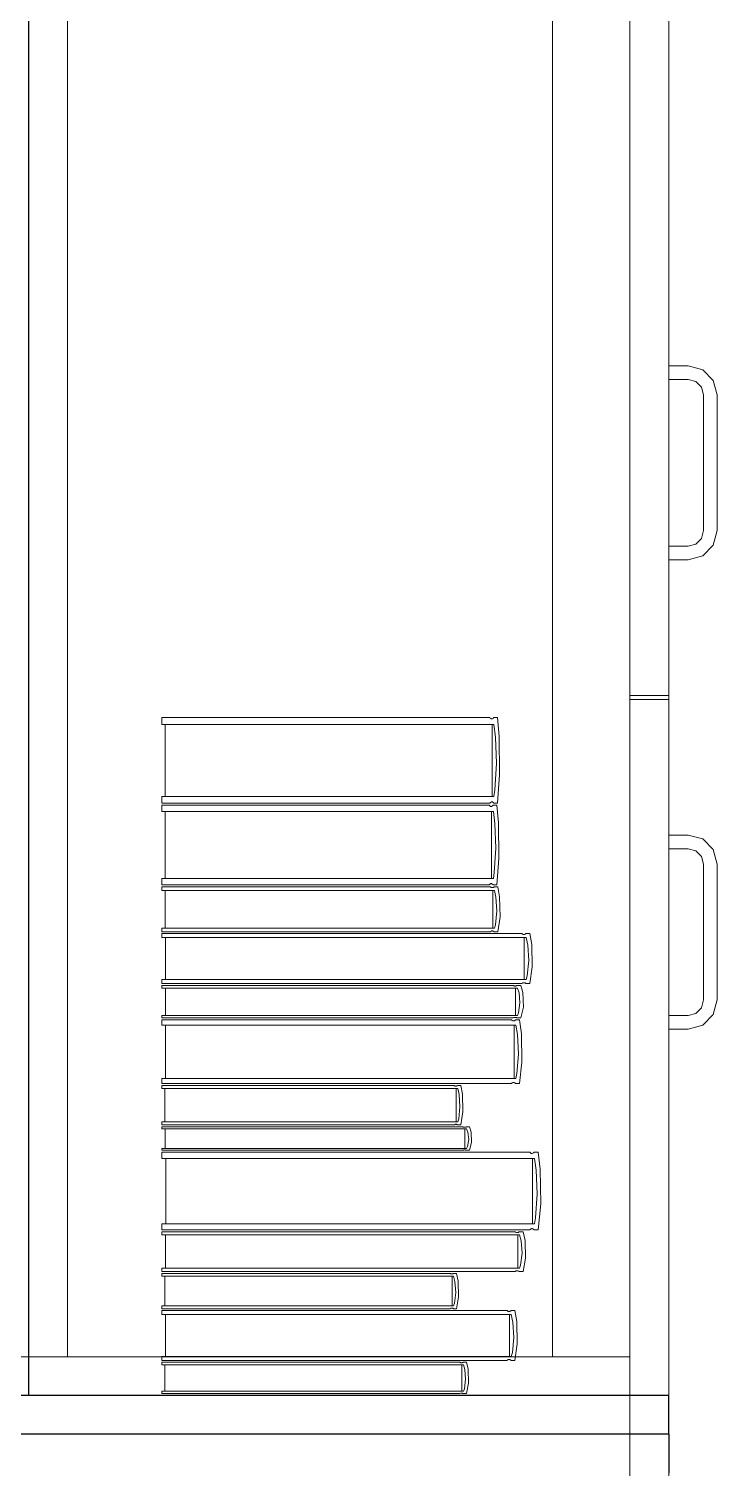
# Model space of a CAD drawing. Header units: inches. Extents: x -38 to 5698, y -33 to 92.
# Drawn here: x 217.393 to 217.748, y 34.967 to 35.71 of the extents above; entities that cross this region are included whole.
import ezdxf

# ---------------------------------------------------------------- set-up
doc = ezdxf.new("R2010")
doc.units = ezdxf.units.IN
doc.header["$MEASUREMENT"] = 0
doc.set_wipeout_variables(frame=1)
doc.linetypes.add('Wipeout_Contour', pattern=[1, 0, -1])
doc.layers.add('Interior - Mobiliario', color=7, linetype='Continuous')

msp = doc.modelspace()

# ---------------------------------------------------------------- linework, layer by layer
at = {"layer": 'Interior - Mobiliario', "color": 175, "linetype": 'Continuous', "lineweight": 13}
for p, q in [((217.39313, 35.00472), (217.39313, 36.46472)), ((217.70313, 36.46472), (217.70313, 35.00472)), ((217.41313, 36.44472), (217.41313, 35.02472)), ((217.66313, 35.02472), (217.66313, 36.44472)), ((217.70313, 36.44472), (217.70313, 35.02472)), ((217.70313, 35.72472), (217.70313, 35.36572)), ((217.72313, 35.72472), (217.72313, 35.36572)), ((217.73313, 35.53572), (217.72313, 35.53572)), ((217.72313, 35.53572), (217.72313, 35.52872)), ((217.74063, 35.53371), (217.73313, 35.53572)), ((217.72313, 35.52872), (217.73313, 35.52872)), ((217.73313, 35.52872), (217.73713, 35.52764)), ((217.74612, 35.52822), (217.74063, 35.53371)), ((217.74813, 35.52072), (217.74612, 35.52822)), ((217.73713, 35.52764), (217.74005, 35.52472)), ((217.74005, 35.52472), (217.74113, 35.52072)), ((217.74113, 35.52072), (217.74113, 35.45072)), ((217.74813, 35.45072), (217.74813, 35.52072)), ((217.74005, 35.44672), (217.73713, 35.44379)), ((217.74113, 35.45072), (217.74005, 35.44672)), ((217.74612, 35.44322), (217.74813, 35.45072)), ((217.73313, 35.44272), (217.72313, 35.44272)), ((217.72313, 35.44272), (217.72313, 35.43572)), ((217.73713, 35.44379), (217.73313, 35.44272)), ((217.74063, 35.43773), (217.74612, 35.44322)), ((217.72313, 35.43572), (217.73313, 35.43572)), ((217.73313, 35.43572), (217.74063, 35.43773)), ((217.72313, 35.36572), (217.70313, 35.36572)), ((217.72313, 35.36372), (217.70313, 35.36372)), ((217.46178, 35.35081), (217.46178, 35.35434)), ((217.46178, 35.35434), (217.63095, 35.35434)), ((217.63302, 35.35081), (217.46178, 35.35081)), ((217.46351, 35.31369), (217.46351, 35.35081)), ((217.63095, 35.35434), (217.63109, 35.3541)), ((217.63109, 35.3541), (217.63132, 35.35385)), ((217.63132, 35.35385), (217.63156, 35.35368)), ((217.63156, 35.35368), (217.63181, 35.3536)), ((217.63181, 35.3536), (217.63207, 35.35361)), ((217.63207, 35.35361), (217.63232, 35.35371)), ((217.63215, 35.35081), (217.63215, 35.31369)), ((217.63232, 35.35371), (217.63255, 35.3539)), ((217.63255, 35.3539), (217.63277, 35.35417)), ((217.63277, 35.35417), (217.63287, 35.35434)), ((217.63287, 35.35434), (217.63475, 35.35434)), ((217.63381, 35.34419), (217.63302, 35.35081)), ((217.63475, 35.35434), (217.63569, 35.34465)), ((217.63425, 35.33059), (217.63381, 35.34419)), ((217.63569, 35.34465), (217.63591, 35.32489)), ((217.63353, 35.31704), (217.63425, 35.33059)), ((217.63591, 35.32489), (217.63475, 35.31016)), ((217.46178, 35.31016), (217.46178, 35.31369)), ((217.46178, 35.31369), (217.63302, 35.31369)), ((217.63302, 35.31369), (217.63353, 35.31704)), ((217.63095, 35.31016), (217.46178, 35.31016)), ((217.46178, 35.30586), (217.46178, 35.30916)), ((217.46178, 35.30916), (217.63061, 35.30916)), ((217.63268, 35.30586), (217.46178, 35.30586)), ((217.46351, 35.27129), (217.46351, 35.30586)), ((217.63061, 35.30916), (217.63075, 35.30894)), ((217.63075, 35.30894), (217.63098, 35.3087)), ((217.63105, 35.31033), (217.63095, 35.31016)), ((217.63098, 35.3087), (217.63122, 35.30854)), ((217.63127, 35.3106), (217.63105, 35.31033)), ((217.63122, 35.30854), (217.63147, 35.30847)), ((217.6315, 35.31078), (217.63127, 35.3106)), ((217.63147, 35.30847), (217.63172, 35.30848)), ((217.63175, 35.31088), (217.6315, 35.31078)), ((217.63172, 35.30848), (217.63197, 35.30857)), ((217.63201, 35.31089), (217.63175, 35.31088)), ((217.63181, 35.30586), (217.63181, 35.27129)), ((217.63197, 35.30857), (217.63221, 35.30875)), ((217.63226, 35.31081), (217.63201, 35.31089)), ((217.63221, 35.30875), (217.63243, 35.309)), ((217.6325, 35.31065), (217.63226, 35.31081)), ((217.63243, 35.309), (217.63252, 35.30916)), ((217.63273, 35.31039), (217.6325, 35.31065)), ((217.63252, 35.30916), (217.6344, 35.30916)), ((217.63347, 35.2997), (217.63268, 35.30586)), ((217.63287, 35.31016), (217.63273, 35.31039)), ((217.63475, 35.31016), (217.63287, 35.31016)), ((217.6344, 35.30916), (217.63535, 35.30013)), ((217.63391, 35.28703), (217.63347, 35.2997)), ((217.63535, 35.30013), (217.63556, 35.28172)), ((217.72313, 35.29372), (217.73313, 35.29372)), ((217.72313, 35.28672), (217.72313, 35.29372)), ((217.73313, 35.29372), (217.74063, 35.29171)), ((217.74063, 35.29171), (217.74612, 35.28622)), ((217.63319, 35.27441), (217.63391, 35.28703)), ((217.73313, 35.28672), (217.72313, 35.28672)), ((217.73713, 35.28564), (217.73313, 35.28672)), ((217.74005, 35.28272), (217.73713, 35.28564)), ((217.74113, 35.27872), (217.74005, 35.28272)), ((217.74612, 35.28622), (217.74813, 35.27872)), ((217.63556, 35.28172), (217.6344, 35.268)), ((217.74113, 35.20872), (217.74113, 35.27872)), ((217.74813, 35.27872), (217.74813, 35.20872)), ((217.46178, 35.268), (217.46178, 35.27129)), ((217.46178, 35.27129), (217.63268, 35.27129)), ((217.63061, 35.268), (217.46178, 35.268)), ((217.63071, 35.26816), (217.63061, 35.268)), ((217.63093, 35.26841), (217.63071, 35.26816)), ((217.63116, 35.26858), (217.63093, 35.26841)), ((217.63141, 35.26868), (217.63116, 35.26858)), ((217.63167, 35.26869), (217.63141, 35.26868)), ((217.63192, 35.26861), (217.63167, 35.26869)), ((217.63216, 35.26845), (217.63192, 35.26861)), ((217.63238, 35.26822), (217.63216, 35.26845)), ((217.63252, 35.268), (217.63238, 35.26822)), ((217.6344, 35.268), (217.63252, 35.268)), ((217.63268, 35.27129), (217.63319, 35.27441)), ((217.46178, 35.26515), (217.46178, 35.267)), ((217.46178, 35.267), (217.63119, 35.267)), ((217.63326, 35.26515), (217.46178, 35.26515)), ((217.46352, 35.24575), (217.46352, 35.26515)), ((217.63119, 35.267), (217.63133, 35.26687)), ((217.63133, 35.26687), (217.63155, 35.26674)), ((217.63155, 35.26674), (217.6318, 35.26665)), ((217.6318, 35.26665), (217.63205, 35.26661)), ((217.63205, 35.26661), (217.6323, 35.26662)), ((217.6323, 35.26662), (217.63255, 35.26667)), ((217.63239, 35.26515), (217.63239, 35.24575)), ((217.63255, 35.26667), (217.63279, 35.26677)), ((217.63279, 35.26677), (217.63301, 35.26691)), ((217.63301, 35.26691), (217.63311, 35.267)), ((217.63311, 35.267), (217.63499, 35.267)), ((217.63405, 35.26169), (217.63326, 35.26515)), ((217.63449, 35.25458), (217.63405, 35.26169)), ((217.63499, 35.267), (217.63594, 35.26193)), ((217.63594, 35.26193), (217.63615, 35.25161)), ((217.63377, 35.2475), (217.63449, 35.25458)), ((217.46178, 35.24391), (217.46178, 35.24575)), ((217.46178, 35.24575), (217.63326, 35.24575)), ((217.63326, 35.24575), (217.63377, 35.2475)), ((217.63615, 35.25161), (217.63499, 35.24391)), ((217.63119, 35.24391), (217.46178, 35.24391)), ((217.46178, 35.24085), (217.46178, 35.24291)), ((217.46178, 35.24291), (217.64732, 35.24291)), ((217.64959, 35.24085), (217.46178, 35.24085)), ((217.46368, 35.21922), (217.46368, 35.24085)), ((217.63128, 35.24399), (217.63119, 35.24391)), ((217.6315, 35.24414), (217.63128, 35.24399)), ((217.63174, 35.24423), (217.6315, 35.24414)), ((217.63199, 35.24429), (217.63174, 35.24423)), ((217.63225, 35.24429), (217.63199, 35.24429)), ((217.6325, 35.24425), (217.63225, 35.24429)), ((217.63274, 35.24416), (217.6325, 35.24425)), ((217.63296, 35.24403), (217.63274, 35.24416)), ((217.63311, 35.24391), (217.63296, 35.24403)), ((217.63499, 35.24391), (217.63311, 35.24391)), ((217.64732, 35.24291), (217.64747, 35.24277)), ((217.64747, 35.24277), (217.64772, 35.24262)), ((217.64772, 35.24262), (217.64798, 35.24252)), ((217.64798, 35.24252), (217.64826, 35.24247)), ((217.64826, 35.24247), (217.64854, 35.24248)), ((217.64854, 35.24248), (217.64881, 35.24254)), ((217.64864, 35.24085), (217.64864, 35.21922)), ((217.64881, 35.24254), (217.64907, 35.24265)), ((217.64907, 35.24265), (217.64931, 35.24281)), ((217.64931, 35.24281), (217.64942, 35.24291)), ((217.64942, 35.24291), (217.65148, 35.24291)), ((217.65046, 35.23699), (217.64959, 35.24085)), ((217.65148, 35.24291), (217.65252, 35.23726)), ((217.65094, 35.22907), (217.65046, 35.23699)), ((217.65252, 35.23726), (217.65276, 35.22575)), ((217.65015, 35.22118), (217.65094, 35.22907)), ((217.65276, 35.22575), (217.65148, 35.21716)), ((217.46178, 35.21716), (217.46178, 35.21922)), ((217.46178, 35.21922), (217.64959, 35.21922)), ((217.64732, 35.21716), (217.46178, 35.21716)), ((217.46178, 35.21482), (217.46178, 35.21616)), ((217.46178, 35.21616), (217.64288, 35.21616)), ((217.64288, 35.21616), (217.64303, 35.21607)), ((217.64303, 35.21607), (217.64327, 35.21598)), ((217.64327, 35.21598), (217.64353, 35.21591)), ((217.64353, 35.21591), (217.64379, 35.21588)), ((217.64407, 35.21589), (217.64434, 35.21593)), ((217.64434, 35.21593), (217.64459, 35.216)), ((217.64459, 35.216), (217.64482, 35.2161)), ((217.64482, 35.2161), (217.64493, 35.21616)), ((217.64493, 35.21616), (217.64694, 35.21616)), ((217.64694, 35.21616), (217.64795, 35.21249)), ((217.64742, 35.21726), (217.64732, 35.21716)), ((217.64766, 35.21742), (217.64742, 35.21726)), ((217.64792, 35.21753), (217.64766, 35.21742)), ((217.6482, 35.21759), (217.64792, 35.21753)), ((217.64848, 35.21759), (217.6482, 35.21759)), ((217.64875, 35.21755), (217.64848, 35.21759)), ((217.64902, 35.21745), (217.64875, 35.21755)), ((217.64926, 35.2173), (217.64902, 35.21745)), ((217.64942, 35.21716), (217.64926, 35.2173)), ((217.65148, 35.21716), (217.64942, 35.21716)), ((217.64959, 35.21922), (217.65015, 35.22118)), ((217.64509, 35.21482), (217.46178, 35.21482)), ((217.46364, 35.20074), (217.46364, 35.21482)), ((217.64379, 35.21588), (217.64407, 35.21589)), ((217.64416, 35.21482), (217.64416, 35.20074)), ((217.64594, 35.21231), (217.64509, 35.21482)), ((217.64641, 35.20715), (217.64594, 35.21231)), ((217.64795, 35.21249), (217.64818, 35.20499)), ((217.74005, 35.20472), (217.74113, 35.20872)), ((217.74813, 35.20872), (217.74612, 35.20122)), ((217.64509, 35.20074), (217.64564, 35.20201)), ((217.64564, 35.20201), (217.64641, 35.20715)), ((217.64818, 35.20499), (217.64694, 35.1994)), ((217.73313, 35.20072), (217.73713, 35.20179)), ((217.73713, 35.20179), (217.74005, 35.20472)), ((217.74612, 35.20122), (217.74063, 35.19573)), ((217.46178, 35.1994), (217.46178, 35.20074)), ((217.46178, 35.20074), (217.64509, 35.20074)), ((217.64288, 35.1994), (217.46178, 35.1994)), ((217.46178, 35.19577), (217.46178, 35.1984)), ((217.46178, 35.1984), (217.64208, 35.1984)), ((217.64428, 35.19577), (217.46178, 35.19577)), ((217.46363, 35.16822), (217.46363, 35.19577)), ((217.64208, 35.1984), (217.64223, 35.19822)), ((217.64223, 35.19822), (217.64247, 35.19803)), ((217.64247, 35.19803), (217.64272, 35.19791)), ((217.64272, 35.19791), (217.64299, 35.19785)), ((217.64298, 35.19946), (217.64288, 35.1994)), ((217.64321, 35.19957), (217.64298, 35.19946)), ((217.64299, 35.19785), (217.64326, 35.19786)), ((217.64347, 35.19964), (217.64321, 35.19957)), ((217.64326, 35.19786), (217.64353, 35.19793)), ((217.64336, 35.19577), (217.64336, 35.16822)), ((217.64373, 35.19967), (217.64347, 35.19964)), ((217.64353, 35.19793), (217.64378, 35.19807)), ((217.64401, 35.19968), (217.64373, 35.19967)), ((217.64378, 35.19807), (217.64402, 35.19827)), ((217.64428, 35.19965), (217.64401, 35.19968)), ((217.64402, 35.19827), (217.64412, 35.1984)), ((217.64412, 35.1984), (217.64612, 35.1984)), ((217.64454, 35.19958), (217.64428, 35.19965)), ((217.64513, 35.19086), (217.64428, 35.19577)), ((217.64477, 35.19949), (217.64454, 35.19958)), ((217.64493, 35.1994), (217.64477, 35.19949)), ((217.64694, 35.1994), (217.64493, 35.1994)), ((217.64612, 35.1984), (217.64713, 35.1912)), ((217.72313, 35.20072), (217.73313, 35.20072)), ((217.72313, 35.19372), (217.72313, 35.20072)), ((217.73313, 35.19372), (217.72313, 35.19372)), ((217.74063, 35.19573), (217.73313, 35.19372)), ((217.6456, 35.18077), (217.64513, 35.19086)), ((217.64713, 35.1912), (217.64736, 35.17654)), ((217.64483, 35.17071), (217.6456, 35.18077)), ((217.64736, 35.17654), (217.64612, 35.1656)), ((217.46178, 35.1656), (217.46178, 35.16822)), ((217.46178, 35.16822), (217.64428, 35.16822)), ((217.64208, 35.1656), (217.46178, 35.1656)), ((217.46178, 35.16297), (217.46178, 35.1646)), ((217.46178, 35.1646), (217.61252, 35.1646)), ((217.61252, 35.1646), (217.61264, 35.16449)), ((217.61264, 35.16449), (217.61284, 35.16437)), ((217.61284, 35.16437), (217.61306, 35.1643)), ((217.61306, 35.1643), (217.61328, 35.16426)), ((217.61328, 35.16426), (217.61351, 35.16426)), ((217.61351, 35.16426), (217.61373, 35.16431)), ((217.61373, 35.16431), (217.61394, 35.1644)), ((217.61394, 35.1644), (217.61414, 35.16452)), ((217.61414, 35.16452), (217.61422, 35.1646)), ((217.61422, 35.1646), (217.6159, 35.1646)), ((217.6159, 35.1646), (217.61674, 35.16013)), ((217.64218, 35.16573), (217.64208, 35.1656)), ((217.64241, 35.16593), (217.64218, 35.16573)), ((217.64267, 35.16607), (217.64241, 35.16593)), ((217.64293, 35.16614), (217.64267, 35.16607)), ((217.64321, 35.16615), (217.64293, 35.16614)), ((217.64347, 35.16609), (217.64321, 35.16615)), ((217.64373, 35.16596), (217.64347, 35.16609)), ((217.64397, 35.16578), (217.64373, 35.16596)), ((217.64412, 35.1656), (217.64397, 35.16578)), ((217.64612, 35.1656), (217.64412, 35.1656)), ((217.64428, 35.16822), (217.64483, 35.17071)), ((217.61436, 35.16297), (217.46178, 35.16297)), ((217.46332, 35.14585), (217.46332, 35.16297)), ((217.61359, 35.16297), (217.61359, 35.14585)), ((217.61506, 35.15992), (217.61436, 35.16297)), ((217.61546, 35.15364), (217.61506, 35.15992)), ((217.61674, 35.16013), (217.61693, 35.15102)), ((217.61481, 35.1474), (217.61546, 35.15364)), ((217.61693, 35.15102), (217.6159, 35.14422)), ((217.46178, 35.14422), (217.46178, 35.14585)), ((217.46178, 35.14585), (217.61436, 35.14585)), ((217.61252, 35.14422), (217.46178, 35.14422)), ((217.46178, 35.14226), (217.46178, 35.14322)), ((217.46178, 35.14322), (217.61693, 35.14322)), ((217.61882, 35.14226), (217.46178, 35.14226)), ((217.46337, 35.13215), (217.46337, 35.14226)), ((217.6126, 35.1443), (217.61252, 35.14422)), ((217.61279, 35.14442), (217.6126, 35.1443)), ((217.61301, 35.14451), (217.61279, 35.14442)), ((217.61323, 35.14456), (217.61301, 35.14451)), ((217.61346, 35.14456), (217.61323, 35.14456)), ((217.61368, 35.14452), (217.61346, 35.14456)), ((217.6139, 35.14445), (217.61368, 35.14452)), ((217.61409, 35.14433), (217.6139, 35.14445)), ((217.61422, 35.14422), (217.61409, 35.14433)), ((217.6159, 35.14422), (217.61422, 35.14422)), ((217.61436, 35.14585), (217.61481, 35.1474)), ((217.61693, 35.14322), (217.61706, 35.14316)), ((217.61706, 35.14316), (217.61726, 35.14309)), ((217.61726, 35.14309), (217.61748, 35.14304)), ((217.61748, 35.14304), (217.61772, 35.14302)), ((217.61772, 35.14302), (217.61795, 35.14302)), ((217.61795, 35.14302), (217.61818, 35.14305)), ((217.61803, 35.14226), (217.61803, 35.13215)), ((217.61818, 35.14305), (217.6184, 35.1431)), ((217.6184, 35.1431), (217.6186, 35.14317)), ((217.6186, 35.14317), (217.61869, 35.14322)), ((217.61869, 35.14322), (217.62041, 35.14322)), ((217.61955, 35.14045), (217.61882, 35.14226)), ((217.62041, 35.14322), (217.62128, 35.14058)), ((217.61929, 35.13306), (217.61996, 35.13675)), ((217.61996, 35.13675), (217.61955, 35.14045)), ((217.62147, 35.1352), (217.62041, 35.13118)), ((217.62128, 35.14058), (217.62147, 35.1352)), ((217.46178, 35.13118), (217.46178, 35.13215)), ((217.46178, 35.13215), (217.61882, 35.13215)), ((217.61693, 35.13118), (217.46178, 35.13118)), ((217.46178, 35.12698), (217.46178, 35.13018)), ((217.46178, 35.13018), (217.65154, 35.13018)), ((217.65385, 35.12698), (217.46178, 35.12698)), ((217.46372, 35.09333), (217.46372, 35.12698)), ((217.61702, 35.13123), (217.61693, 35.13118)), ((217.61722, 35.1313), (217.61702, 35.13123)), ((217.61743, 35.13135), (217.61722, 35.1313)), ((217.61766, 35.13138), (217.61743, 35.13135)), ((217.6179, 35.13138), (217.61766, 35.13138)), ((217.61813, 35.13136), (217.6179, 35.13138)), ((217.61835, 35.13132), (217.61813, 35.13136)), ((217.61855, 35.13125), (217.61835, 35.13132)), ((217.61869, 35.13118), (217.61855, 35.13125)), ((217.62041, 35.13118), (217.61869, 35.13118)), ((217.61882, 35.13215), (217.61929, 35.13306)), ((217.65154, 35.13018), (217.65169, 35.12997)), ((217.65169, 35.12997), (217.65194, 35.12974)), ((217.65194, 35.12974), (217.65222, 35.12959)), ((217.65222, 35.12959), (217.6525, 35.12951)), ((217.6525, 35.12951), (217.65278, 35.12952)), ((217.65278, 35.12952), (217.65306, 35.12961)), ((217.65288, 35.12698), (217.65288, 35.09333)), ((217.65306, 35.12961), (217.65333, 35.12978)), ((217.65333, 35.12978), (217.65358, 35.13003)), ((217.65358, 35.13003), (217.65368, 35.13018)), ((217.65368, 35.13018), (217.65579, 35.13018)), ((217.65474, 35.12098), (217.65385, 35.12698)), ((217.65579, 35.13018), (217.65685, 35.1214)), ((217.65524, 35.10865), (217.65474, 35.12098)), ((217.65685, 35.1214), (217.6571, 35.10349)), ((217.65443, 35.09637), (217.65524, 35.10865)), ((217.6571, 35.10349), (217.65579, 35.09013)), ((217.46178, 35.09013), (217.46178, 35.09333)), ((217.46178, 35.09333), (217.65385, 35.09333)), ((217.65154, 35.09013), (217.46178, 35.09013)), ((217.65164, 35.09028), (217.65154, 35.09013)), ((217.65189, 35.09053), (217.65164, 35.09028)), ((217.65215, 35.0907), (217.65189, 35.09053)), ((217.65243, 35.09079), (217.65215, 35.0907)), ((217.65272, 35.0908), (217.65243, 35.09079)), ((217.653, 35.09072), (217.65272, 35.0908)), ((217.65327, 35.09057), (217.653, 35.09072)), ((217.65352, 35.09034), (217.65327, 35.09057)), ((217.65368, 35.09013), (217.65352, 35.09034)), ((217.65579, 35.09013), (217.65368, 35.09013)), ((217.65385, 35.09333), (217.65443, 35.09637)), ((217.46178, 35.08749), (217.46178, 35.08913)), ((217.46178, 35.08913), (217.64394, 35.08913)), ((217.64616, 35.08749), (217.46178, 35.08749)), ((217.46365, 35.07032), (217.46365, 35.08749)), ((217.64394, 35.08913), (217.64409, 35.08902)), ((217.64409, 35.08902), (217.64433, 35.0889)), ((217.64433, 35.0889), (217.64459, 35.08882)), ((217.64459, 35.08882), (217.64486, 35.08879)), ((217.64486, 35.08879), (217.64513, 35.08879)), ((217.64513, 35.08879), (217.6454, 35.08884)), ((217.64523, 35.08749), (217.64523, 35.07032)), ((217.6454, 35.08884), (217.64566, 35.08893)), ((217.64566, 35.08893), (217.6459, 35.08905)), ((217.6459, 35.08905), (217.646, 35.08913)), ((217.646, 35.08913), (217.64802, 35.08913)), ((217.64702, 35.08443), (217.64616, 35.08749)), ((217.64749, 35.07814), (217.64702, 35.08443)), ((217.64802, 35.08913), (217.64904, 35.08464)), ((217.64904, 35.08464), (217.64927, 35.0755)), ((217.64671, 35.07187), (217.64749, 35.07814)), ((217.64927, 35.0755), (217.64802, 35.06868)), ((217.46178, 35.06868), (217.46178, 35.07032)), ((217.46178, 35.07032), (217.64616, 35.07032)), ((217.64394, 35.06868), (217.46178, 35.06868)), ((217.46178, 35.06622), (217.46178, 35.06768)), ((217.46178, 35.06768), (217.6104, 35.06768)), ((217.6104, 35.06768), (217.61053, 35.06758)), ((217.61053, 35.06758), (217.61072, 35.06748)), ((217.61072, 35.06748), (217.61093, 35.06741)), ((217.6116, 35.06742), (217.61181, 35.0675)), ((217.61181, 35.0675), (217.612, 35.06761)), ((217.612, 35.06761), (217.61208, 35.06768)), ((217.61208, 35.06768), (217.61374, 35.06768)), ((217.61374, 35.06768), (217.61457, 35.06369)), ((217.64404, 35.06876), (217.64394, 35.06868)), ((217.64427, 35.06888), (217.64404, 35.06876)), ((217.64453, 35.06897), (217.64427, 35.06888)), ((217.6448, 35.06902), (217.64453, 35.06897)), ((217.64507, 35.06902), (217.6448, 35.06902)), ((217.64535, 35.06898), (217.64507, 35.06902)), ((217.6456, 35.06891), (217.64535, 35.06898)), ((217.64585, 35.06879), (217.6456, 35.06891)), ((217.646, 35.06868), (217.64585, 35.06879)), ((217.64802, 35.06868), (217.646, 35.06868)), ((217.64616, 35.07032), (217.64671, 35.07187)), ((217.61222, 35.06622), (217.46178, 35.06622)), ((217.4633, 35.05094), (217.4633, 35.06622)), ((217.61093, 35.06741), (217.61115, 35.06738)), ((217.61115, 35.06738), (217.61138, 35.06738)), ((217.61138, 35.06738), (217.6116, 35.06742)), ((217.61146, 35.06622), (217.61146, 35.05094)), ((217.61291, 35.0635), (217.61222, 35.06622)), ((217.6133, 35.0579), (217.61291, 35.0635)), ((217.61457, 35.06369), (217.61476, 35.05555)), ((217.61267, 35.05232), (217.6133, 35.0579)), ((217.61476, 35.05555), (217.61374, 35.04949)), ((217.46178, 35.04949), (217.46178, 35.05094)), ((217.46178, 35.05094), (217.61222, 35.05094)), ((217.6104, 35.04949), (217.46178, 35.04949)), ((217.46178, 35.04643), (217.46178, 35.04849)), ((217.46178, 35.04849), (217.63978, 35.04849)), ((217.64195, 35.04643), (217.46178, 35.04643)), ((217.4636, 35.02488), (217.4636, 35.04643)), ((217.61049, 35.04956), (217.6104, 35.04949)), ((217.61068, 35.04967), (217.61049, 35.04956)), ((217.61089, 35.04974), (217.61068, 35.04967)), ((217.61111, 35.04979), (217.61089, 35.04974)), ((217.61133, 35.04979), (217.61111, 35.04979)), ((217.61155, 35.04976), (217.61133, 35.04979)), ((217.61176, 35.04969), (217.61155, 35.04976)), ((217.61196, 35.04958), (217.61176, 35.04969)), ((217.61208, 35.04949), (217.61196, 35.04958)), ((217.61374, 35.04949), (217.61208, 35.04949)), ((217.61222, 35.05094), (217.61267, 35.05232)), ((217.63978, 35.04849), (217.63993, 35.04835)), ((217.63993, 35.04835), (217.64016, 35.0482)), ((217.64016, 35.0482), (217.64041, 35.0481)), ((217.64041, 35.0481), (217.64068, 35.04806)), ((217.64068, 35.04806), (217.64095, 35.04806)), ((217.64095, 35.04806), (217.64121, 35.04812)), ((217.64104, 35.04643), (217.64104, 35.02488)), ((217.64121, 35.04812), (217.64146, 35.04823)), ((217.64146, 35.04823), (217.64169, 35.04839)), ((217.64169, 35.04839), (217.64179, 35.04849)), ((217.64179, 35.04849), (217.64377, 35.04849)), ((217.64279, 35.04259), (217.64195, 35.04643)), ((217.64377, 35.04849), (217.64477, 35.04286)), ((217.64325, 35.0347), (217.64279, 35.04259)), ((217.64477, 35.04286), (217.64499, 35.03139)), ((217.64249, 35.02683), (217.64325, 35.0347)), ((217.64499, 35.03139), (217.64377, 35.02283)), ((217.66313, 35.02472), (217.41313, 35.02472)), ((217.46178, 35.02283), (217.46178, 35.02488)), ((217.46178, 35.02488), (217.64195, 35.02488)), ((217.63988, 35.02293), (217.63978, 35.02283)), ((217.64011, 35.02309), (217.63988, 35.02293)), ((217.64036, 35.0232), (217.64011, 35.02309)), ((217.64062, 35.02326), (217.64036, 35.0232)), ((217.64089, 35.02326), (217.64062, 35.02326)), ((217.64115, 35.02321), (217.64089, 35.02326)), ((217.64141, 35.02312), (217.64115, 35.02321)), ((217.64164, 35.02297), (217.64141, 35.02312)), ((217.64179, 35.02283), (217.64164, 35.02297)), ((217.64195, 35.02488), (217.64249, 35.02683)), ((217.70313, 35.02472), (217.66313, 35.02472)), ((217.63978, 35.02283), (217.46178, 35.02283)), ((217.46178, 35.02054), (217.46178, 35.02183)), ((217.46178, 35.02183), (217.61539, 35.02183)), ((217.61727, 35.02054), (217.46178, 35.02054)), ((217.61539, 35.02183), (217.61552, 35.02175)), ((217.61552, 35.02175), (217.61572, 35.02165)), ((217.61572, 35.02165), (217.61594, 35.02159)), ((217.61594, 35.02159), (217.61617, 35.02156)), ((217.61617, 35.02156), (217.6164, 35.02157)), ((217.6164, 35.02157), (217.61663, 35.0216)), ((217.61663, 35.0216), (217.61684, 35.02167)), ((217.61684, 35.02167), (217.61704, 35.02177)), ((217.61704, 35.02177), (217.61713, 35.02183)), ((217.61713, 35.02183), (217.61884, 35.02183)), ((217.61799, 35.01813), (217.61727, 35.02054)), ((217.61839, 35.01317), (217.61799, 35.01813)), ((217.61884, 35.02183), (217.6197, 35.0183)), ((217.6197, 35.0183), (217.61989, 35.01109)), ((217.64377, 35.02283), (217.64179, 35.02283)), ((217.70313, 35.00472), (217.39313, 35.00472))]:
    msp.add_line(p, q, dxfattribs=at)

# ---------------------------------------------------------------- wipeouts: each hides what was drawn before it
at = {"color": 254, "linetype": 'Wipeout_Contour', "lineweight": 0, "ltscale": 6564.155877}
msp.add_wipeout([(217.72313, 34.96472), (217.72313, 34.98472), (217.37313, 34.98472), (217.37313, 34.96472)], dxfattribs=at).dxf.layer = 'Interior - Mobiliario'

# ---------------------------------------------------------------- next in the draw order: linework, layer by layer
at = {"layer": 'Interior - Mobiliario', "color": 175, "linetype": 'Continuous', "lineweight": 30}
for q in [(217.37313, 34.98472), (217.72313, 34.96472)]:
    msp.add_line((217.72313, 34.98472), q, dxfattribs=at)
at = {"layer": 'Interior - Mobiliario', "color": 175, "linetype": 'Continuous', "lineweight": 13}
for p, q in [((217.72313, 34.98472), (217.37313, 34.98472)), ((217.70313, 34.98472), (217.37313, 34.98472)), ((217.37313, 34.98472), (217.72313, 34.98472)), ((217.70313, 34.94472), (217.70313, 34.98472)), ((217.72313, 34.96472), (217.72313, 34.98472)), ((217.72313, 34.98472), (217.72313, 33.48472))]:
    msp.add_line(p, q, dxfattribs=at)

# ---------------------------------------------------------------- next in the draw order: wipeouts: each hides what was drawn before it
at = {"color": 254, "linetype": 'Wipeout_Contour', "lineweight": 0, "ltscale": 6563.562161}
msp.add_wipeout([(217.39313, 36.46472), (217.37313, 36.46472), (217.37313, 35.00472), (217.39313, 35.00472)], dxfattribs=at).dxf.layer = 'Interior - Mobiliario'

# ---------------------------------------------------------------- next in the draw order: linework, layer by layer
at = {"layer": 'Interior - Mobiliario', "color": 175, "linetype": 'Continuous', "lineweight": 30}
for q in [(217.39313, 36.46472), (217.37313, 35.00472)]:
    msp.add_line((217.39313, 35.00472), q, dxfattribs=at)
at = {"layer": 'Interior - Mobiliario', "color": 175, "linetype": 'Continuous', "lineweight": 13}
for p, q in [((217.39313, 36.46472), (217.39313, 35.00472)), ((217.41313, 35.02472), (217.37313, 35.02472)), ((217.39313, 35.00472), (217.37313, 35.00472))]:
    msp.add_line(p, q, dxfattribs=at)

# ---------------------------------------------------------------- next in the draw order: wipeouts: each hides what was drawn before it
at = {"color": 254, "linetype": 'Wipeout_Contour', "lineweight": 0, "ltscale": 6564.157582}
msp.add_wipeout([(217.72313, 35.00472), (217.37313, 35.00472), (217.37313, 34.98472), (217.72313, 34.98472)], dxfattribs=at).dxf.layer = 'Interior - Mobiliario'

# ---------------------------------------------------------------- next in the draw order: linework, layer by layer
at = {"layer": 'Interior - Mobiliario', "color": 175, "linetype": 'Continuous', "lineweight": 13}
for p, q in [((217.72313, 34.98472), (217.72313, 36.48472)), ((217.39313, 35.00472), (217.39313, 36.46472)), ((217.39313, 35.00472), (217.39313, 36.46472)), ((217.39313, 35.00472), (217.39313, 36.46472)), ((217.70313, 36.46472), (217.70313, 35.00472)), ((217.70313, 36.46472), (217.70313, 35.00472)), ((217.72313, 36.46472), (217.72313, 35.00472)), ((217.72313, 36.46472), (217.72313, 35.00472)), ((217.70313, 35.00472), (217.70313, 35.36372)), ((217.72313, 35.00472), (217.72313, 35.36372)), ((217.70313, 35.02472), (217.70313, 34.98472)), ((217.46335, 35.00701), (217.46335, 35.02054)), ((217.61648, 35.02054), (217.61648, 35.00701)), ((217.61727, 35.00701), (217.61773, 35.00823)), ((217.61773, 35.00823), (217.61839, 35.01317)), ((217.61989, 35.01109), (217.61884, 35.00572)), ((217.37313, 35.00472), (217.72313, 35.00472)), ((217.72313, 35.00472), (217.37313, 35.00472)), ((217.72313, 35.00472), (217.39313, 35.00472)), ((217.70313, 35.00472), (217.39313, 35.00472)), ((217.70313, 35.00472), (217.39313, 35.00472)), ((217.46178, 35.00572), (217.46178, 35.00701)), ((217.46178, 35.00701), (217.61727, 35.00701)), ((217.61539, 35.00572), (217.46178, 35.00572)), ((217.61548, 35.00578), (217.61539, 35.00572)), ((217.61567, 35.00588), (217.61548, 35.00578)), ((217.61589, 35.00594), (217.61567, 35.00588)), ((217.61612, 35.00598), (217.61589, 35.00594)), ((217.61635, 35.00599), (217.61612, 35.00598)), ((217.61658, 35.00596), (217.61635, 35.00599)), ((217.6168, 35.00589), (217.61658, 35.00596)), ((217.617, 35.0058), (217.6168, 35.00589)), ((217.61713, 35.00572), (217.617, 35.0058)), ((217.61884, 35.00572), (217.61713, 35.00572)), ((217.72313, 35.00472), (217.70313, 35.00472)), ((217.72313, 35.00472), (217.72313, 34.98472)), ((217.72313, 34.98472), (217.37313, 34.98472)), ((217.70313, 34.98472), (217.37313, 34.98472)), ((217.37313, 34.98472), (217.72313, 34.98472))]:
    msp.add_line(p, q, dxfattribs=at)
at = {"layer": 'Interior - Mobiliario', "color": 175, "linetype": 'Continuous', "lineweight": 30}
for p, q in [((217.72313, 35.00472), (217.37313, 35.00472)), ((217.72313, 34.98472), (217.72313, 35.00472)), ((217.72313, 34.98472), (217.37313, 34.98472))]:
    msp.add_line(p, q, dxfattribs=at)

doc.saveas('drawing.dxf')
